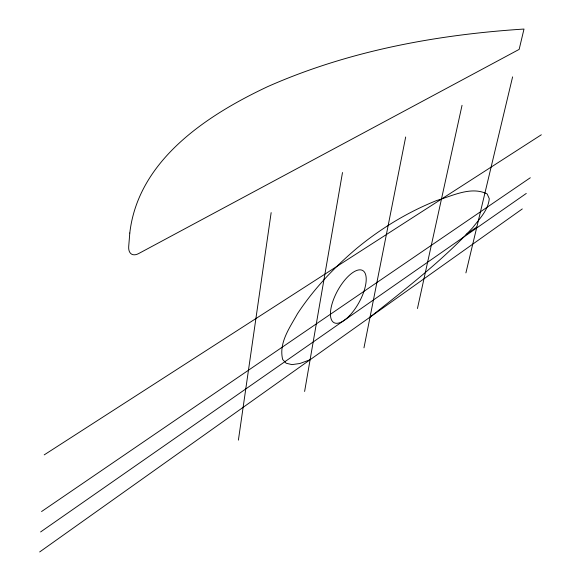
<?xml version="1.0" encoding="UTF-8"?>
<svg xmlns="http://www.w3.org/2000/svg" width="581" height="581" viewBox="0 0 581 581"><rect width="100%" height="100%" fill="white"/><g stroke="black" fill="none" stroke-linecap="round" stroke-linejoin="round"><path stroke-width="0.87" d="M238.399 440.137L271.153 212.624M304.611 391.463L342.492 172.521M363.96 347.845L405.676 136.993M417.448 308.526L462.033 105.314M465.904 272.903L512.602 76.874M370.032 317.146C405.553 288.917 441.829 261.109 472.709 227.665C479.427 218.899 488.222 210.271 489.275 198.687L487.168 193.974C471.191 185.876 452.265 195.979 436.614 200.539C407.659 212.138 380.744 228.5 356.719 248.37C334.22 267.391 313.74 289.011 297.508 313.675C289.912 327.437 278.488 342.972 282.686 359.508L286.186 363.234L291.931 364.621L299.905 363.503L310.101 359.741M39.668 551.95L522.29 208.935M466.064 234.499L476.841 226.997M40.605 531.956L526.27 193.451M41.563 511.534L530.3 177.75M44.214 454.872L541.332 134.777M129.795 233.017L128.713 246.322A15.927 8.671 -59.1 0 0 138.685 253.548L519.153 49.392L523.997 29.05C436.346 34.707 348.368 50.896 267.703 86.62C206.894 115.234 138.169 160.153 129.795 233.017M349.421 315.788A29.762 12.223 -61.2 0 0 363.234 270.862A29.762 12.223 -61.2 0 0 332.296 303.064A29.762 12.223 -61.2 0 0 349.421 315.788"/></g></svg>
